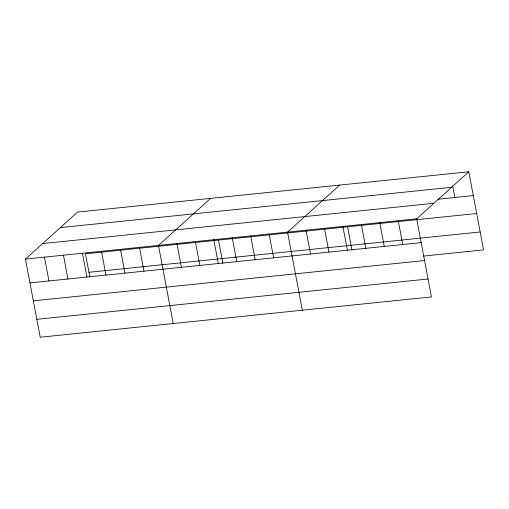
<?xml version="1.0" encoding="UTF-8"?>
<svg xmlns="http://www.w3.org/2000/svg" width="509" height="509" viewBox="0 0 509 509"><rect width="100%" height="100%" fill="white"/><g stroke="black" fill="none" stroke-linecap="round" stroke-linejoin="round"><path stroke-width="0.76" d="M468.789 171.775L416.667 218.806L431.428 296.919L40.211 337.225L25.45 259.106L77.572 212.081L468.789 171.775L483.55 249.894L423.609 256.065M210.586 198.376L158.464 245.402L173.225 323.52M339.688 185.072L287.566 232.104L302.327 310.223M60.367 227.599L451.591 187.293M437.937 199.229L473.287 195.583M42.648 243.588L433.872 203.282M25.45 259.106L416.667 218.806M476.672 213.506L85.455 253.806L89.826 276.947M88.941 272.277L480.165 231.97M29.948 282.915L421.166 242.615M33.333 300.838L424.557 260.532M36.826 319.302L428.044 279.002M452.666 185.963L454.842 197.486M398.229 220.702L402.727 244.511M379.784 222.605L384.282 246.413M361.339 224.501L365.837 248.316M347.571 226.804L351.942 249.944M342.894 226.403L347.392 250.212M324.456 228.306L328.954 252.114M306.011 230.202L310.509 254.01M269.121 234.006L273.619 257.815M250.683 235.902L255.181 259.711M232.238 237.805L236.736 261.613M218.469 240.108L222.84 263.248M213.793 239.701L218.291 263.516M195.348 241.603L199.852 265.412M176.909 243.506L181.408 267.314M139.46 247.361L143.964 271.17M120.461 249.321L124.96 273.129M101.456 251.274L105.955 275.083M82.458 253.234L86.956 277.042M63.453 255.194L67.951 279.002M44.455 257.147L48.953 280.955"/></g></svg>
